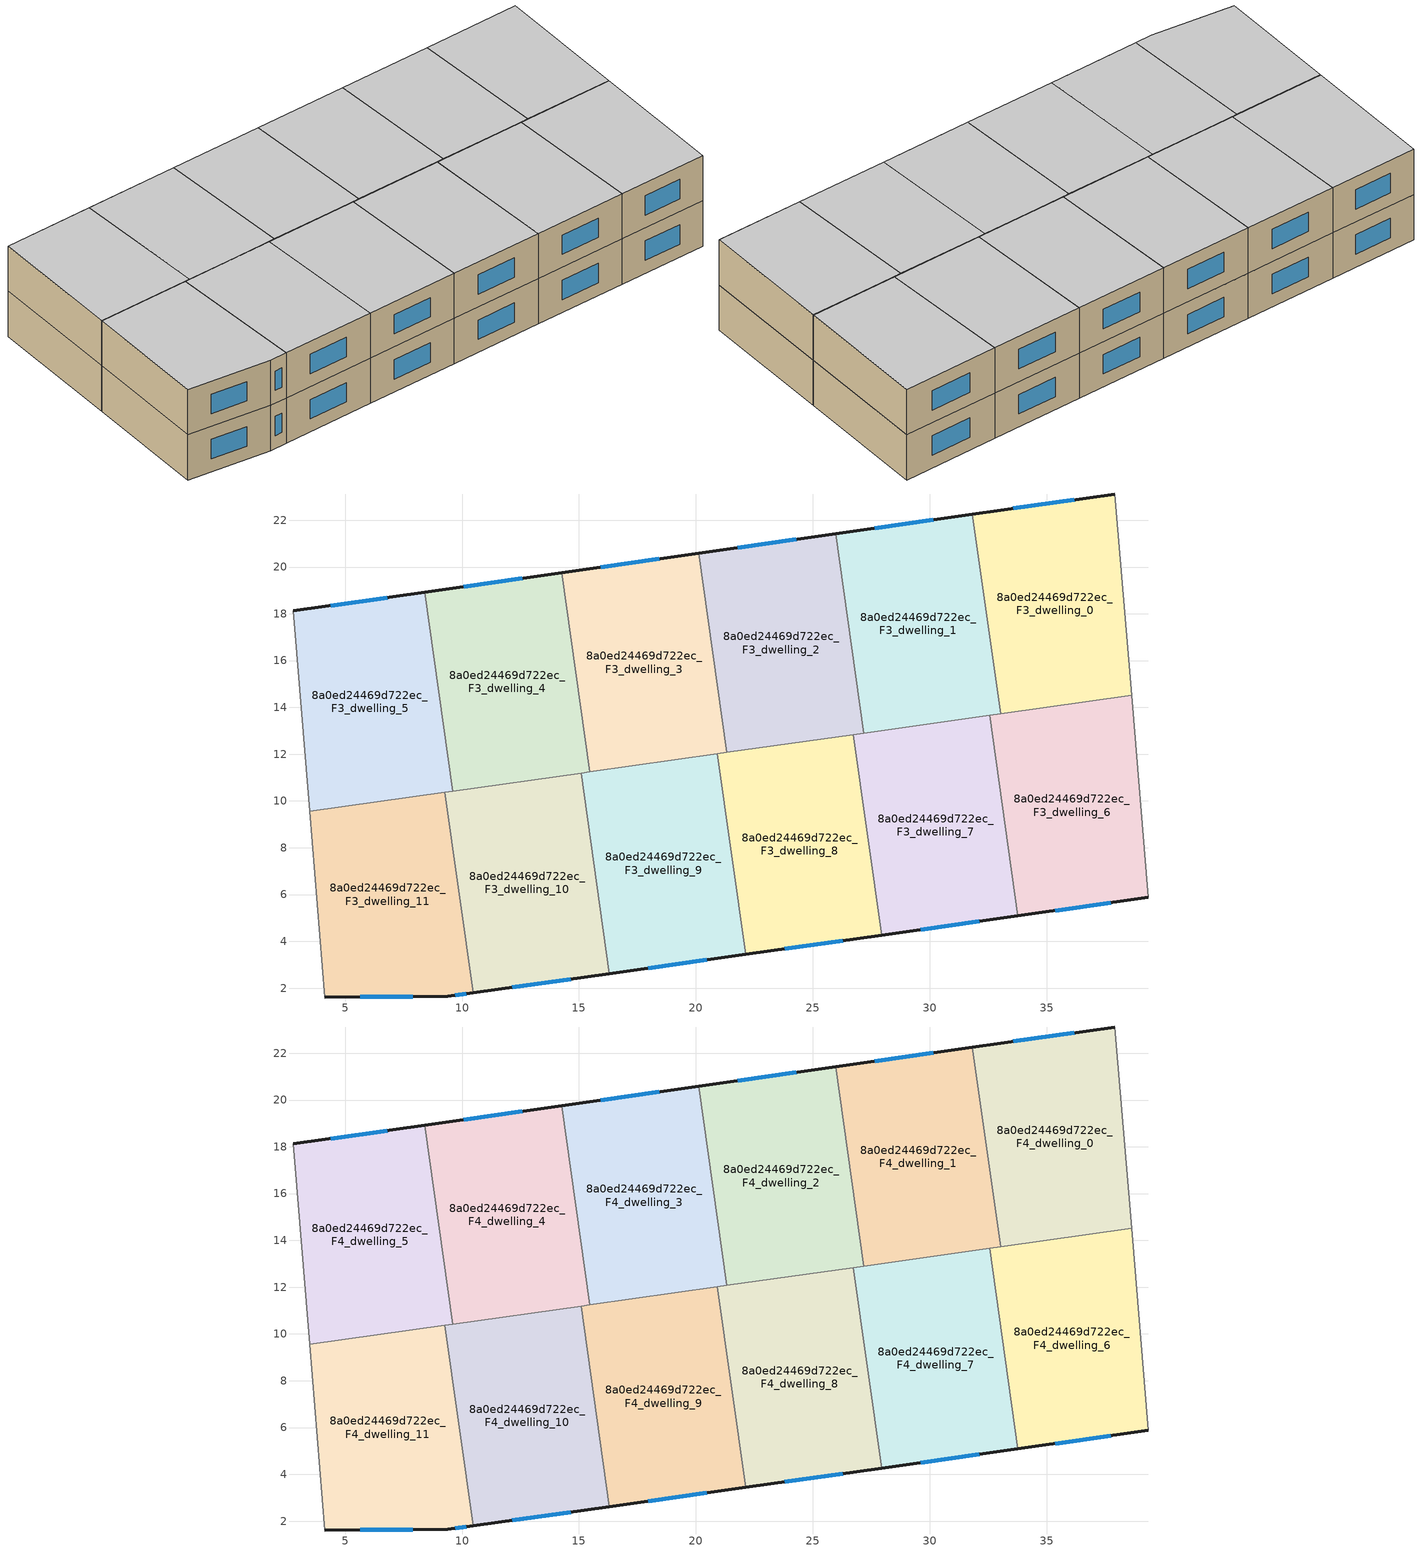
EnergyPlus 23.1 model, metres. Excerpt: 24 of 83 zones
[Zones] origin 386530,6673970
8a0ed24469d722ec_F3_dwelling_0
 floor to 8a0ed24469d722ec_F2_dwelling_0 (EU_floor_Construction): 37.91,23.12 38.62,14.52 33.02,13.73 31.82,22.25 z9
 wall outside (EU_wall_Construction): 37.91,23.12 31.82,22.25 z9:12
 wall adiabatic (EU_wall_Construction): 38.62,14.52 37.91,23.12 z9:12
 wall to 8a0ed24469d722ec_F3_dwelling_1 (EU_wall_Construction): 31.82,22.25 33.02,13.73 z9:12
 wall to 8a0ed24469d722ec_F3_dwelling_6 (EU_wall_Construction): 33.02,13.73 38.62,14.52 z9:12
 window (EU_Window_Construction): 36.17,22.87 33.56,22.5 z9.86:11.14
8a0ed24469d722ec_F3_dwelling_1
 floor to 8a0ed24469d722ec_F2_dwelling_1 (EU_floor_Construction): 31.82,22.25 33.02,13.73 27.17,12.9 25.97,21.42 z9
 wall outside (EU_wall_Construction): 31.82,22.25 25.97,21.42 z9:12
 wall to 8a0ed24469d722ec_F3_dwelling_2 (EU_wall_Construction): 25.97,21.42 27.17,12.9 z9:12
 wall to 8a0ed24469d722ec_F3_dwelling_7 (EU_wall_Construction): 27.17,12.9 32.55,13.66 z9:12
 wall to 8a0ed24469d722ec_F3_dwelling_6 (EU_wall_Construction): 32.55,13.66 33.02,13.73 z9:12
 window (EU_Window_Construction): 30.14,22.02 27.64,21.66 z9.86:11.14
8a0ed24469d722ec_F3_dwelling_10
 floor to 8a0ed24469d722ec_F2_dwelling_10 (EU_floor_Construction): 15.09,11.19 16.3,2.62 10.48,1.8 9.27,10.37 z9
 wall outside (EU_wall_Construction): 10.48,1.8 16.3,2.62 z9:12
 wall to 8a0ed24469d722ec_F3_dwelling_9 (EU_wall_Construction): 16.3,2.62 15.09,11.19 z9:12
 wall to 8a0ed24469d722ec_F3_dwelling_11 (EU_wall_Construction): 9.27,10.37 10.48,1.8 z9:12
 wall to 8a0ed24469d722ec_F3_dwelling_4 (EU_wall_Construction): 15.09,11.19 9.6,10.41 z9:12
 wall to 8a0ed24469d722ec_F3_dwelling_5 (EU_wall_Construction): 9.6,10.41 9.27,10.37 z9:12
 window (EU_Window_Construction): 12.15,2.03 14.64,2.39 z9.86:11.14
8a0ed24469d722ec_F3_dwelling_11
 floor to 8a0ed24469d722ec_F2_dwelling_11 (EU_floor_Construction): 9.27,10.37 10.48,1.8 9.4,1.64 4.14,1.62 3.49,9.55 z9
 wall outside (EU_wall_Construction): 4.14,1.62 9.4,1.64 10.48,1.8 z9:12
 wall adiabatic (EU_wall_Construction): 3.49,9.55 4.14,1.62 z9:12
 wall to 8a0ed24469d722ec_F3_dwelling_5 (EU_wall_Construction): 9.27,10.37 3.49,9.55 z9:12
 window (EU_Window_Construction): 9.71,1.69 10.17,1.75 / 5.64,1.63 7.9,1.64 z9.86:11.14
8a0ed24469d722ec_F3_dwelling_2
 floor to 8a0ed24469d722ec_F2_dwelling_2 (EU_floor_Construction): 25.97,21.42 27.17,12.9 21.32,12.07 20.11,20.59 z9
 wall outside (EU_wall_Construction): 25.97,21.42 20.11,20.59 z9:12
 wall to 8a0ed24469d722ec_F3_dwelling_3 (EU_wall_Construction): 20.11,20.59 21.32,12.07 z9:12
 wall to 8a0ed24469d722ec_F3_dwelling_8 (EU_wall_Construction): 21.32,12.07 26.73,12.84 z9:12
 wall to 8a0ed24469d722ec_F3_dwelling_7 (EU_wall_Construction): 26.73,12.84 27.17,12.9 z9:12
 window (EU_Window_Construction): 24.29,21.18 21.79,20.83 z9.86:11.14
8a0ed24469d722ec_F3_dwelling_3
 floor to 8a0ed24469d722ec_F2_dwelling_3 (EU_floor_Construction): 20.11,20.59 21.32,12.07 15.46,11.24 14.26,19.76 z9
 wall outside (EU_wall_Construction): 20.11,20.59 14.26,19.76 z9:12
 wall to 8a0ed24469d722ec_F3_dwelling_4 (EU_wall_Construction): 14.26,19.76 15.46,11.24 z9:12
 wall to 8a0ed24469d722ec_F3_dwelling_9 (EU_wall_Construction): 15.46,11.24 20.91,12.01 z9:12
 wall to 8a0ed24469d722ec_F3_dwelling_8 (EU_wall_Construction): 20.91,12.01 21.32,12.07 z9:12
 window (EU_Window_Construction): 18.44,20.35 15.93,20 z9.86:11.14
8a0ed24469d722ec_F3_dwelling_4
 floor to 8a0ed24469d722ec_F2_dwelling_4 (EU_floor_Construction): 14.26,19.76 15.46,11.24 9.6,10.42 8.4,18.92 z9
 wall outside (EU_wall_Construction): 14.26,19.76 8.4,18.92 z9:12
 wall to 8a0ed24469d722ec_F3_dwelling_5 (EU_wall_Construction): 8.4,18.92 9.6,10.42 z9:12
 wall to 8a0ed24469d722ec_F3_dwelling_9 (EU_wall_Construction): 15.09,11.19 15.46,11.24 z9:12
 window (EU_Window_Construction): 12.58,19.52 10.07,19.16 z9.86:11.14
8a0ed24469d722ec_F3_dwelling_5
 floor to 8a0ed24469d722ec_F2_dwelling_5 (EU_floor_Construction): 8.4,18.92 9.6,10.42 3.49,9.55 2.79,18.12 z9
 wall outside (EU_wall_Construction): 8.4,18.92 2.79,18.12 z9:12
 wall adiabatic (EU_wall_Construction): 2.79,18.12 3.49,9.55 z9:12
 window (EU_Window_Construction): 6.8,18.7 4.39,18.35 z9.86:11.14
8a0ed24469d722ec_F3_dwelling_6
 floor to 8a0ed24469d722ec_F2_dwelling_6 (EU_floor_Construction): 38.62,14.52 39.33,5.88 33.76,5.09 32.55,13.66 z9
 wall outside (EU_wall_Construction): 33.76,5.09 39.33,5.88 z9:12
 wall adiabatic (EU_wall_Construction): 39.33,5.88 38.62,14.52 z9:12
 wall to 8a0ed24469d722ec_F3_dwelling_7 (EU_wall_Construction): 32.55,13.66 33.76,5.09 z9:12
 window (EU_Window_Construction): 35.35,5.32 37.74,5.65 z9.86:11.14
8a0ed24469d722ec_F3_dwelling_7
 floor to 8a0ed24469d722ec_F2_dwelling_7 (EU_floor_Construction): 32.55,13.66 33.76,5.09 27.94,4.27 26.73,12.84 z9
 wall outside (EU_wall_Construction): 27.94,4.27 33.76,5.09 z9:12
 wall to 8a0ed24469d722ec_F3_dwelling_8 (EU_wall_Construction): 26.73,12.84 27.94,4.27 z9:12
 window (EU_Window_Construction): 29.6,4.5 32.1,4.85 z9.86:11.14
8a0ed24469d722ec_F3_dwelling_8
 floor to 8a0ed24469d722ec_F2_dwelling_8 (EU_floor_Construction): 26.73,12.84 27.94,4.27 22.12,3.44 20.91,12.01 z9
 wall outside (EU_wall_Construction): 22.12,3.44 27.94,4.27 z9:12
 wall to 8a0ed24469d722ec_F3_dwelling_9 (EU_wall_Construction): 20.91,12.01 22.12,3.44 z9:12
 window (EU_Window_Construction): 23.79,3.68 26.28,4.03 z9.86:11.14
8a0ed24469d722ec_F3_dwelling_9
 floor to 8a0ed24469d722ec_F2_dwelling_9 (EU_floor_Construction): 20.91,12.01 22.12,3.44 16.3,2.62 15.09,11.19 z9
 wall outside (EU_wall_Construction): 16.3,2.62 22.12,3.44 z9:12
 window (EU_Window_Construction): 17.97,2.86 20.46,3.21 z9.86:11.14
8a0ed24469d722ec_F4_dwelling_0
 floor to 8a0ed24469d722ec_F3_dwelling_0 (EU_floor_Construction): 37.91,23.12 38.62,14.52 33.02,13.73 31.82,22.25 z12
 wall outside (EU_wall_Construction): 37.91,23.12 31.82,22.25 z12:15
 wall adiabatic (EU_wall_Construction): 38.62,14.52 37.91,23.12 z12:15
 wall to 8a0ed24469d722ec_F4_dwelling_1 (EU_wall_Construction): 31.82,22.25 33.02,13.73 z12:15
 wall to 8a0ed24469d722ec_F4_dwelling_6 (EU_wall_Construction): 33.02,13.73 38.62,14.52 z12:15
 window (EU_Window_Construction): 36.17,22.87 33.56,22.5 z12.86:14.14
 ceiling to 8a0ed24469d722ec_F5_dwelling_0 (EU_floor_Construction): 38.62,14.52 37.91,23.12 31.82,22.25 33.02,13.73 z15
8a0ed24469d722ec_F4_dwelling_1
 floor to 8a0ed24469d722ec_F3_dwelling_1 (EU_floor_Construction): 31.82,22.25 33.02,13.73 27.17,12.9 25.97,21.42 z12
 wall outside (EU_wall_Construction): 31.82,22.25 25.97,21.42 z12:15
 wall to 8a0ed24469d722ec_F4_dwelling_2 (EU_wall_Construction): 25.97,21.42 27.17,12.9 z12:15
 wall to 8a0ed24469d722ec_F4_dwelling_7 (EU_wall_Construction): 27.17,12.9 32.55,13.66 z12:15
 wall to 8a0ed24469d722ec_F4_dwelling_6 (EU_wall_Construction): 32.55,13.66 33.02,13.73 z12:15
 window (EU_Window_Construction): 30.14,22.02 27.64,21.66 z12.86:14.14
 ceiling to 8a0ed24469d722ec_F5_dwelling_1 (EU_floor_Construction): 33.02,13.73 31.82,22.25 25.97,21.42 27.17,12.9 z15
8a0ed24469d722ec_F4_dwelling_10
 floor to 8a0ed24469d722ec_F3_dwelling_10 (EU_floor_Construction): 15.09,11.19 16.3,2.62 10.48,1.8 9.27,10.37 z12
 wall outside (EU_wall_Construction): 10.48,1.8 16.3,2.62 z12:15
 wall to 8a0ed24469d722ec_F4_dwelling_9 (EU_wall_Construction): 16.3,2.62 15.09,11.19 z12:15
 wall to 8a0ed24469d722ec_F4_dwelling_11 (EU_wall_Construction): 9.27,10.37 10.48,1.8 z12:15
 wall to 8a0ed24469d722ec_F4_dwelling_4 (EU_wall_Construction): 15.09,11.19 9.6,10.41 z12:15
 wall to 8a0ed24469d722ec_F4_dwelling_5 (EU_wall_Construction): 9.6,10.41 9.27,10.37 z12:15
 window (EU_Window_Construction): 12.15,2.03 14.64,2.39 z12.86:14.14
 ceiling to 8a0ed24469d722ec_F5_dwelling_10 (EU_floor_Construction): 16.3,2.62 15.09,11.19 9.27,10.37 10.48,1.8 z15
8a0ed24469d722ec_F4_dwelling_11
 floor to 8a0ed24469d722ec_F3_dwelling_11 (EU_floor_Construction): 9.27,10.37 10.48,1.8 9.4,1.64 4.14,1.62 3.49,9.55 z12
 wall outside (EU_wall_Construction): 4.14,1.62 9.4,1.64 10.48,1.8 z12:15
 wall adiabatic (EU_wall_Construction): 3.49,9.55 4.14,1.62 z12:15
 wall to 8a0ed24469d722ec_F4_dwelling_5 (EU_wall_Construction): 9.27,10.37 3.49,9.55 z12:15
 window (EU_Window_Construction): 9.71,1.69 10.17,1.75 / 5.64,1.63 7.9,1.64 z12.86:14.14
 ceiling to 8a0ed24469d722ec_F5_dwelling_11 (EU_floor_Construction): 10.48,1.8 9.27,10.37 3.49,9.55 4.14,1.62 9.4,1.64 z15
8a0ed24469d722ec_F4_dwelling_2
 floor to 8a0ed24469d722ec_F3_dwelling_2 (EU_floor_Construction): 25.97,21.42 27.17,12.9 21.32,12.07 20.11,20.59 z12
 wall outside (EU_wall_Construction): 25.97,21.42 20.11,20.59 z12:15
 wall to 8a0ed24469d722ec_F4_dwelling_3 (EU_wall_Construction): 20.11,20.59 21.32,12.07 z12:15
 wall to 8a0ed24469d722ec_F4_dwelling_8 (EU_wall_Construction): 21.32,12.07 26.73,12.84 z12:15
 wall to 8a0ed24469d722ec_F4_dwelling_7 (EU_wall_Construction): 26.73,12.84 27.17,12.9 z12:15
 window (EU_Window_Construction): 24.29,21.18 21.79,20.83 z12.86:14.14
 ceiling to 8a0ed24469d722ec_F5_dwelling_2 (EU_floor_Construction): 27.17,12.9 25.97,21.42 20.11,20.59 21.32,12.07 z15
8a0ed24469d722ec_F4_dwelling_3
 floor to 8a0ed24469d722ec_F3_dwelling_3 (EU_floor_Construction): 20.11,20.59 21.32,12.07 15.46,11.24 14.26,19.76 z12
 wall outside (EU_wall_Construction): 20.11,20.59 14.26,19.76 z12:15
 wall to 8a0ed24469d722ec_F4_dwelling_4 (EU_wall_Construction): 14.26,19.76 15.46,11.24 z12:15
 wall to 8a0ed24469d722ec_F4_dwelling_9 (EU_wall_Construction): 15.46,11.24 20.91,12.01 z12:15
 wall to 8a0ed24469d722ec_F4_dwelling_8 (EU_wall_Construction): 20.91,12.01 21.32,12.07 z12:15
 window (EU_Window_Construction): 18.44,20.35 15.93,20 z12.86:14.14
 ceiling to 8a0ed24469d722ec_F5_dwelling_3 (EU_floor_Construction): 21.32,12.07 20.11,20.59 14.26,19.76 15.46,11.24 z15
8a0ed24469d722ec_F4_dwelling_4
 floor to 8a0ed24469d722ec_F3_dwelling_4 (EU_floor_Construction): 14.26,19.76 15.46,11.24 9.6,10.42 8.4,18.92 z12
 wall outside (EU_wall_Construction): 14.26,19.76 8.4,18.92 z12:15
 wall to 8a0ed24469d722ec_F4_dwelling_5 (EU_wall_Construction): 8.4,18.92 9.6,10.42 z12:15
 wall to 8a0ed24469d722ec_F4_dwelling_9 (EU_wall_Construction): 15.09,11.19 15.46,11.24 z12:15
 window (EU_Window_Construction): 12.58,19.52 10.07,19.16 z12.86:14.14
 ceiling to 8a0ed24469d722ec_F5_dwelling_4 (EU_floor_Construction): 15.46,11.24 14.26,19.76 8.4,18.92 9.6,10.42 z15
8a0ed24469d722ec_F4_dwelling_5
 floor to 8a0ed24469d722ec_F3_dwelling_5 (EU_floor_Construction): 8.4,18.92 9.6,10.42 3.49,9.55 2.79,18.12 z12
 wall outside (EU_wall_Construction): 8.4,18.92 2.79,18.12 z12:15
 wall adiabatic (EU_wall_Construction): 2.79,18.12 3.49,9.55 z12:15
 window (EU_Window_Construction): 6.8,18.7 4.39,18.35 z12.86:14.14
 ceiling to 8a0ed24469d722ec_F5_dwelling_5 (EU_floor_Construction): 9.6,10.42 8.4,18.92 2.79,18.12 3.49,9.55 z15
8a0ed24469d722ec_F4_dwelling_6
 floor to 8a0ed24469d722ec_F3_dwelling_6 (EU_floor_Construction): 38.62,14.52 39.33,5.88 33.76,5.09 32.55,13.66 z12
 wall outside (EU_wall_Construction): 33.76,5.09 39.33,5.88 z12:15
 wall adiabatic (EU_wall_Construction): 39.33,5.88 38.62,14.52 z12:15
 wall to 8a0ed24469d722ec_F4_dwelling_7 (EU_wall_Construction): 32.55,13.66 33.76,5.09 z12:15
 window (EU_Window_Construction): 35.35,5.32 37.74,5.65 z12.86:14.14
 ceiling to 8a0ed24469d722ec_F5_dwelling_6 (EU_floor_Construction): 39.33,5.88 38.62,14.52 32.55,13.66 33.76,5.09 z15
8a0ed24469d722ec_F4_dwelling_7
 floor to 8a0ed24469d722ec_F3_dwelling_7 (EU_floor_Construction): 32.55,13.66 33.76,5.09 27.94,4.27 26.73,12.84 z12
 wall outside (EU_wall_Construction): 27.94,4.27 33.76,5.09 z12:15
 wall to 8a0ed24469d722ec_F4_dwelling_8 (EU_wall_Construction): 26.73,12.84 27.94,4.27 z12:15
 window (EU_Window_Construction): 29.6,4.5 32.1,4.85 z12.86:14.14
 ceiling to 8a0ed24469d722ec_F5_dwelling_7 (EU_floor_Construction): 33.76,5.09 32.55,13.66 26.73,12.84 27.94,4.27 z15
8a0ed24469d722ec_F4_dwelling_8
 floor to 8a0ed24469d722ec_F3_dwelling_8 (EU_floor_Construction): 26.73,12.84 27.94,4.27 22.12,3.44 20.91,12.01 z12
 wall outside (EU_wall_Construction): 22.12,3.44 27.94,4.27 z12:15
 wall to 8a0ed24469d722ec_F4_dwelling_9 (EU_wall_Construction): 20.91,12.01 22.12,3.44 z12:15
 window (EU_Window_Construction): 23.79,3.68 26.28,4.03 z12.86:14.14
 ceiling to 8a0ed24469d722ec_F5_dwelling_8 (EU_floor_Construction): 27.94,4.27 26.73,12.84 20.91,12.01 22.12,3.44 z15
8a0ed24469d722ec_F4_dwelling_9
 floor to 8a0ed24469d722ec_F3_dwelling_9 (EU_floor_Construction): 20.91,12.01 22.12,3.44 16.3,2.62 15.09,11.19 z12
 wall outside (EU_wall_Construction): 16.3,2.62 22.12,3.44 z12:15
 window (EU_Window_Construction): 17.97,2.86 20.46,3.21 z12.86:14.14
 ceiling to 8a0ed24469d722ec_F5_dwelling_9 (EU_floor_Construction): 22.12,3.44 20.91,12.01 15.09,11.19 16.3,2.62 z15
[Building]
EU S2 Campaign: North Axis=0; Terrain=City; Solar Distribution=FullExterior
[Site:Location]
Helsinki-Vantaa.AP: Latitude=60.317; Longitude=24.963; Time Zone=2; Elevation=54.6
[SizingPeriod:WeatherFileDays]
AnnualSizingPeriod: Begin Month=1; Begin Day of Month=1; End Month=12; End Day of Month=31; Day of Week for Start Day=Monday; Use Weather File Daylight Saving Period=No; Use Weather File Rain and Snow Indicators=No
[MATERIAL]
EU_InternalMass_Material: Roughness=MediumRough; Thickness=0.1; Conductivity=1; Density=1800; Specific Heat=900; Thermal Absorptance=0.9; Solar Absorptance=0.7; Visible Absorptance=0.7
[MATERIAL:NOMASS] Roughness=MediumRough; Thermal Absorptance=0.9; Solar Absorptance=0.7; Visible Absorptance=0.7
Name | Thermal Resistance
EU_wall_NoMass | 1.10183
EU_floor_NoMass | 1.70606
[WINDOWMATERIAL:SIMPLEGLAZINGSYSTEM]
EU_Window_SimpleGlazing: UFactor=3.11035; Solar Heat Gain Coefficient=0.8; Visible Transmittance=0.8
[CONSTRUCTION]
EU_wall_Construction: EU_wall_NoMass
EU_floor_Construction: EU_floor_NoMass
EU_Window_Construction: EU_Window_SimpleGlazing
EU_InternalMass_Construction: EU_InternalMass_Material
[ZONE] Type=1; Multiplier=1; Ceiling Height=autocalculate; Floor Area=autocalculate; Part of Total Floor Area=Yes
Name | Volume
8a0ed24469d722ec_F3_dwelling_0; 8a0ed24469d722ec_F4_dwelling_0 | 152.583
8a0ed24469d722ec_F3_dwelling_1; 8a0ed24469d722ec_F4_dwelling_1 | 152.602
8a0ed24469d722ec_F3_dwelling_10; 8a0ed24469d722ec_F4_dwelling_10 | 152.607
8a0ed24469d722ec_F3_dwelling_11; 8a0ed24469d722ec_F4_dwelling_11; 8a0ed24469d722ec_F3_dwelling_8; 8a0ed24469d722ec_F4_dwelling_8 | 152.599
8a0ed24469d722ec_F3_dwelling_2; 8a0ed24469d722ec_F4_dwelling_2 | 152.61
8a0ed24469d722ec_F3_dwelling_3; 8a0ed24469d722ec_F4_dwelling_3 | 152.615
8a0ed24469d722ec_F3_dwelling_4; 8a0ed24469d722ec_F4_dwelling_4; 8a0ed24469d722ec_F3_dwelling_5; 8a0ed24469d722ec_F4_dwelling_5 | 152.591
8a0ed24469d722ec_F3_dwelling_6; 8a0ed24469d722ec_F4_dwelling_6 | 152.606
8a0ed24469d722ec_F3_dwelling_7; 8a0ed24469d722ec_F4_dwelling_7 | 152.625
8a0ed24469d722ec_F3_dwelling_9; 8a0ed24469d722ec_F4_dwelling_9 | 152.613
[INTERNALMASS] Construction=EU_InternalMass_Construction
Name | Zone or ZoneList | Surface Area
8a0ed24469d722ec_F3_dwelling_0_EU_InternalMass | 8a0ed24469d722ec_F3_dwelling_0 | 50.8605
8a0ed24469d722ec_F3_dwelling_1_EU_InternalMass | 8a0ed24469d722ec_F3_dwelling_1 | 50.8676
8a0ed24469d722ec_F3_dwelling_2_EU_InternalMass | 8a0ed24469d722ec_F3_dwelling_2 | 50.87
8a0ed24469d722ec_F3_dwelling_3_EU_InternalMass | 8a0ed24469d722ec_F3_dwelling_3 | 50.8714
8a0ed24469d722ec_F3_dwelling_4_EU_InternalMass | 8a0ed24469d722ec_F3_dwelling_4 | 50.8641
8a0ed24469d722ec_F3_dwelling_5_EU_InternalMass | 8a0ed24469d722ec_F3_dwelling_5 | 50.864
8a0ed24469d722ec_F3_dwelling_6_EU_InternalMass | 8a0ed24469d722ec_F3_dwelling_6 | 50.8689
8a0ed24469d722ec_F3_dwelling_7_EU_InternalMass | 8a0ed24469d722ec_F3_dwelling_7 | 50.8749
8a0ed24469d722ec_F3_dwelling_8_EU_InternalMass | 8a0ed24469d722ec_F3_dwelling_8 | 50.8663
8a0ed24469d722ec_F3_dwelling_9_EU_InternalMass | 8a0ed24469d722ec_F3_dwelling_9 | 50.8714
8a0ed24469d722ec_F3_dwelling_10_EU_InternalMass | 8a0ed24469d722ec_F3_dwelling_10 | 50.8691
8a0ed24469d722ec_F3_dwelling_11_EU_InternalMass | 8a0ed24469d722ec_F3_dwelling_11 | 50.8664
8a0ed24469d722ec_F4_dwelling_0_EU_InternalMass | 8a0ed24469d722ec_F4_dwelling_0 | 50.8605
8a0ed24469d722ec_F4_dwelling_1_EU_InternalMass | 8a0ed24469d722ec_F4_dwelling_1 | 50.8676
8a0ed24469d722ec_F4_dwelling_2_EU_InternalMass | 8a0ed24469d722ec_F4_dwelling_2 | 50.87
8a0ed24469d722ec_F4_dwelling_3_EU_InternalMass | 8a0ed24469d722ec_F4_dwelling_3 | 50.8714
8a0ed24469d722ec_F4_dwelling_4_EU_InternalMass | 8a0ed24469d722ec_F4_dwelling_4 | 50.8641
8a0ed24469d722ec_F4_dwelling_5_EU_InternalMass | 8a0ed24469d722ec_F4_dwelling_5 | 50.864
8a0ed24469d722ec_F4_dwelling_6_EU_InternalMass | 8a0ed24469d722ec_F4_dwelling_6 | 50.8689
8a0ed24469d722ec_F4_dwelling_7_EU_InternalMass | 8a0ed24469d722ec_F4_dwelling_7 | 50.8749
8a0ed24469d722ec_F4_dwelling_8_EU_InternalMass | 8a0ed24469d722ec_F4_dwelling_8 | 50.8663
8a0ed24469d722ec_F4_dwelling_9_EU_InternalMass | 8a0ed24469d722ec_F4_dwelling_9 | 50.8714
8a0ed24469d722ec_F4_dwelling_10_EU_InternalMass | 8a0ed24469d722ec_F4_dwelling_10 | 50.8691
8a0ed24469d722ec_F4_dwelling_11_EU_InternalMass | 8a0ed24469d722ec_F4_dwelling_11 | 50.8664
[OTHEREQUIPMENT] Fuel Type=Electricity; Design Level Calculation Method=Watts/Area; Power per Zone Floor Area=1; Fraction Latent=0; Fraction Radiant=0; Fraction Lost=0; Carbon Dioxide Generation Rate=0; EndUse Subcategory=EU_Step8_InternalGains
Name | Zone or ZoneList or Space or SpaceList | Schedule
EU_Step8_InternalGain_8a0ed24469d722ec_F3_dwelling_0_f000 | 8a0ed24469d722ec_F3_dwelling_0 | EU_Step8_GainSchedule_8a0ed24469d722ec_F3_dwelling_0_f000
EU_Step8_InternalGain_8a0ed24469d722ec_F3_dwelling_1_f000 | 8a0ed24469d722ec_F3_dwelling_1 | EU_Step8_GainSchedule_8a0ed24469d722ec_F3_dwelling_1_f000
EU_Step8_InternalGain_8a0ed24469d722ec_F3_dwelling_2_f000 | 8a0ed24469d722ec_F3_dwelling_2 | EU_Step8_GainSchedule_8a0ed24469d722ec_F3_dwelling_2_f000
EU_Step8_InternalGain_8a0ed24469d722ec_F3_dwelling_3_f000 | 8a0ed24469d722ec_F3_dwelling_3 | EU_Step8_GainSchedule_8a0ed24469d722ec_F3_dwelling_3_f000
EU_Step8_InternalGain_8a0ed24469d722ec_F3_dwelling_4_f000 | 8a0ed24469d722ec_F3_dwelling_4 | EU_Step8_GainSchedule_8a0ed24469d722ec_F3_dwelling_4_f000
EU_Step8_InternalGain_8a0ed24469d722ec_F3_dwelling_5_f000 | 8a0ed24469d722ec_F3_dwelling_5 | EU_Step8_GainSchedule_8a0ed24469d722ec_F3_dwelling_5_f000
EU_Step8_InternalGain_8a0ed24469d722ec_F3_dwelling_6_f000 | 8a0ed24469d722ec_F3_dwelling_6 | EU_Step8_GainSchedule_8a0ed24469d722ec_F3_dwelling_6_f000
EU_Step8_InternalGain_8a0ed24469d722ec_F3_dwelling_7_f000 | 8a0ed24469d722ec_F3_dwelling_7 | EU_Step8_GainSchedule_8a0ed24469d722ec_F3_dwelling_7_f000
EU_Step8_InternalGain_8a0ed24469d722ec_F3_dwelling_8_f000 | 8a0ed24469d722ec_F3_dwelling_8 | EU_Step8_GainSchedule_8a0ed24469d722ec_F3_dwelling_8_f000
EU_Step8_InternalGain_8a0ed24469d722ec_F3_dwelling_9_f000 | 8a0ed24469d722ec_F3_dwelling_9 | EU_Step8_GainSchedule_8a0ed24469d722ec_F3_dwelling_9_f000
EU_Step8_InternalGain_8a0ed24469d722ec_F3_dwelling_10_f000 | 8a0ed24469d722ec_F3_dwelling_10 | EU_Step8_GainSchedule_8a0ed24469d722ec_F3_dwelling_10_f000
EU_Step8_InternalGain_8a0ed24469d722ec_F3_dwelling_11_f000 | 8a0ed24469d722ec_F3_dwelling_11 | EU_Step8_GainSchedule_8a0ed24469d722ec_F3_dwelling_11_f000
EU_Step8_InternalGain_8a0ed24469d722ec_F4_dwelling_0_f000 | 8a0ed24469d722ec_F4_dwelling_0 | EU_Step8_GainSchedule_8a0ed24469d722ec_F4_dwelling_0_f000
EU_Step8_InternalGain_8a0ed24469d722ec_F4_dwelling_1_f000 | 8a0ed24469d722ec_F4_dwelling_1 | EU_Step8_GainSchedule_8a0ed24469d722ec_F4_dwelling_1_f000
EU_Step8_InternalGain_8a0ed24469d722ec_F4_dwelling_2_f000 | 8a0ed24469d722ec_F4_dwelling_2 | EU_Step8_GainSchedule_8a0ed24469d722ec_F4_dwelling_2_f000
EU_Step8_InternalGain_8a0ed24469d722ec_F4_dwelling_3_f000 | 8a0ed24469d722ec_F4_dwelling_3 | EU_Step8_GainSchedule_8a0ed24469d722ec_F4_dwelling_3_f000
EU_Step8_InternalGain_8a0ed24469d722ec_F4_dwelling_4_f000 | 8a0ed24469d722ec_F4_dwelling_4 | EU_Step8_GainSchedule_8a0ed24469d722ec_F4_dwelling_4_f000
EU_Step8_InternalGain_8a0ed24469d722ec_F4_dwelling_5_f000 | 8a0ed24469d722ec_F4_dwelling_5 | EU_Step8_GainSchedule_8a0ed24469d722ec_F4_dwelling_5_f000
EU_Step8_InternalGain_8a0ed24469d722ec_F4_dwelling_6_f000 | 8a0ed24469d722ec_F4_dwelling_6 | EU_Step8_GainSchedule_8a0ed24469d722ec_F4_dwelling_6_f000
EU_Step8_InternalGain_8a0ed24469d722ec_F4_dwelling_7_f000 | 8a0ed24469d722ec_F4_dwelling_7 | EU_Step8_GainSchedule_8a0ed24469d722ec_F4_dwelling_7_f000
EU_Step8_InternalGain_8a0ed24469d722ec_F4_dwelling_8_f000 | 8a0ed24469d722ec_F4_dwelling_8 | EU_Step8_GainSchedule_8a0ed24469d722ec_F4_dwelling_8_f000
EU_Step8_InternalGain_8a0ed24469d722ec_F4_dwelling_9_f000 | 8a0ed24469d722ec_F4_dwelling_9 | EU_Step8_GainSchedule_8a0ed24469d722ec_F4_dwelling_9_f000
EU_Step8_InternalGain_8a0ed24469d722ec_F4_dwelling_10_f000 | 8a0ed24469d722ec_F4_dwelling_10 | EU_Step8_GainSchedule_8a0ed24469d722ec_F4_dwelling_10_f000
EU_Step8_InternalGain_8a0ed24469d722ec_F4_dwelling_11_f000 | 8a0ed24469d722ec_F4_dwelling_11 | EU_Step8_GainSchedule_8a0ed24469d722ec_F4_dwelling_11_f000
[ZONEVENTILATION:DESIGNFLOWRATE] Schedule=EU_AlwaysOn; Design Flow Rate Calculation Method=AirChanges/Hour; Air Changes per Hour=0.756316; Ventilation Type=Natural; Fan Pressure Rise=0; Fan Total Efficiency=1; Constant Term Coefficient=1; Temperature Term Coefficient=0; Velocity Term Coefficient=0; Velocity Squared Term Coefficient=0; Minimum Indoor Temperature=-100; Maximum Indoor Temperature=100; Delta Temperature=-100; Minimum Outdoor Temperature=-100; Maximum Outdoor Temperature=100; Maximum Wind Speed=40
Name | Zone or ZoneList or Space or SpaceList
EU_ConstantAir_8a0ed24469d722ec_F3_dwelling_0 | 8a0ed24469d722ec_F3_dwelling_0
EU_ConstantAir_8a0ed24469d722ec_F3_dwelling_1 | 8a0ed24469d722ec_F3_dwelling_1
EU_ConstantAir_8a0ed24469d722ec_F3_dwelling_2 | 8a0ed24469d722ec_F3_dwelling_2
EU_ConstantAir_8a0ed24469d722ec_F3_dwelling_3 | 8a0ed24469d722ec_F3_dwelling_3
EU_ConstantAir_8a0ed24469d722ec_F3_dwelling_4 | 8a0ed24469d722ec_F3_dwelling_4
EU_ConstantAir_8a0ed24469d722ec_F3_dwelling_5 | 8a0ed24469d722ec_F3_dwelling_5
EU_ConstantAir_8a0ed24469d722ec_F3_dwelling_6 | 8a0ed24469d722ec_F3_dwelling_6
EU_ConstantAir_8a0ed24469d722ec_F3_dwelling_7 | 8a0ed24469d722ec_F3_dwelling_7
EU_ConstantAir_8a0ed24469d722ec_F3_dwelling_8 | 8a0ed24469d722ec_F3_dwelling_8
EU_ConstantAir_8a0ed24469d722ec_F3_dwelling_9 | 8a0ed24469d722ec_F3_dwelling_9
EU_ConstantAir_8a0ed24469d722ec_F3_dwelling_10 | 8a0ed24469d722ec_F3_dwelling_10
EU_ConstantAir_8a0ed24469d722ec_F3_dwelling_11 | 8a0ed24469d722ec_F3_dwelling_11
EU_ConstantAir_8a0ed24469d722ec_F4_dwelling_0 | 8a0ed24469d722ec_F4_dwelling_0
EU_ConstantAir_8a0ed24469d722ec_F4_dwelling_1 | 8a0ed24469d722ec_F4_dwelling_1
EU_ConstantAir_8a0ed24469d722ec_F4_dwelling_2 | 8a0ed24469d722ec_F4_dwelling_2
EU_ConstantAir_8a0ed24469d722ec_F4_dwelling_3 | 8a0ed24469d722ec_F4_dwelling_3
EU_ConstantAir_8a0ed24469d722ec_F4_dwelling_4 | 8a0ed24469d722ec_F4_dwelling_4
EU_ConstantAir_8a0ed24469d722ec_F4_dwelling_5 | 8a0ed24469d722ec_F4_dwelling_5
EU_ConstantAir_8a0ed24469d722ec_F4_dwelling_6 | 8a0ed24469d722ec_F4_dwelling_6
EU_ConstantAir_8a0ed24469d722ec_F4_dwelling_7 | 8a0ed24469d722ec_F4_dwelling_7
EU_ConstantAir_8a0ed24469d722ec_F4_dwelling_8 | 8a0ed24469d722ec_F4_dwelling_8
EU_ConstantAir_8a0ed24469d722ec_F4_dwelling_9 | 8a0ed24469d722ec_F4_dwelling_9
EU_ConstantAir_8a0ed24469d722ec_F4_dwelling_10 | 8a0ed24469d722ec_F4_dwelling_10
EU_ConstantAir_8a0ed24469d722ec_F4_dwelling_11 | 8a0ed24469d722ec_F4_dwelling_11
[HVACTEMPLATE:THERMOSTAT] Constant Heating Setpoint=20; Constant Cooling Setpoint=50
EU_HeatOnly_8a0ed24469d722ec_F0_dwelling_0; EU_HeatOnly_8a0ed24469d722ec_F0_dwelling_1; EU_HeatOnly_8a0ed24469d722ec_F0_dwelling_2; EU_HeatOnly_8a0ed24469d722ec_F0_dwelling_3; EU_HeatOnly_8a0ed24469d722ec_F0_dwelling_4; EU_HeatOnly_8a0ed24469d722ec_F0_dwelling_5; EU_HeatOnly_8a0ed24469d722ec_F0_dwelling_6; EU_HeatOnly_8a0ed24469d722ec_F0_dwelling_7; EU_HeatOnly_8a0ed24469d722ec_F0_dwelling_8; EU_HeatOnly_8a0ed24469d722ec_F0_dwelling_9; EU_HeatOnly_8a0ed24469d722ec_F0_dwelling_10; EU_HeatOnly_8a0ed24469d722ec_F0_dwelling_11; EU_HeatOnly_8a0ed24469d722ec_F1_dwelling_0; EU_HeatOnly_8a0ed24469d722ec_F1_dwelling_1; EU_HeatOnly_8a0ed24469d722ec_F1_dwelling_2; EU_HeatOnly_8a0ed24469d722ec_F1_dwelling_3; EU_HeatOnly_8a0ed24469d722ec_F1_dwelling_4; EU_HeatOnly_8a0ed24469d722ec_F1_dwelling_5; EU_HeatOnly_8a0ed24469d722ec_F1_dwelling_6; EU_HeatOnly_8a0ed24469d722ec_F1_dwelling_7; EU_HeatOnly_8a0ed24469d722ec_F1_dwelling_8; EU_HeatOnly_8a0ed24469d722ec_F1_dwelling_9; EU_HeatOnly_8a0ed24469d722ec_F1_dwelling_10; EU_HeatOnly_8a0ed24469d722ec_F1_dwelling_11; EU_HeatOnly_8a0ed24469d722ec_F2_dwelling_0; EU_HeatOnly_8a0ed24469d722ec_F2_dwelling_1; EU_HeatOnly_8a0ed24469d722ec_F2_dwelling_2; EU_HeatOnly_8a0ed24469d722ec_F2_dwelling_3; EU_HeatOnly_8a0ed24469d722ec_F2_dwelling_4; EU_HeatOnly_8a0ed24469d722ec_F2_dwelling_5; EU_HeatOnly_8a0ed24469d722ec_F2_dwelling_6; EU_HeatOnly_8a0ed24469d722ec_F2_dwelling_7; EU_HeatOnly_8a0ed24469d722ec_F2_dwelling_8; EU_HeatOnly_8a0ed24469d722ec_F2_dwelling_9; EU_HeatOnly_8a0ed24469d722ec_F2_dwelling_10; EU_HeatOnly_8a0ed24469d722ec_F2_dwelling_11; EU_HeatOnly_8a0ed24469d722ec_F3_dwelling_0; EU_HeatOnly_8a0ed24469d722ec_F3_dwelling_1; EU_HeatOnly_8a0ed24469d722ec_F3_dwelling_2; EU_HeatOnly_8a0ed24469d722ec_F3_dwelling_3; EU_HeatOnly_8a0ed24469d722ec_F3_dwelling_4; EU_HeatOnly_8a0ed24469d722ec_F3_dwelling_5; EU_HeatOnly_8a0ed24469d722ec_F3_dwelling_6; EU_HeatOnly_8a0ed24469d722ec_F3_dwelling_7; EU_HeatOnly_8a0ed24469d722ec_F3_dwelling_8; EU_HeatOnly_8a0ed24469d722ec_F3_dwelling_9; EU_HeatOnly_8a0ed24469d722ec_F3_dwelling_10; EU_HeatOnly_8a0ed24469d722ec_F3_dwelling_11; EU_HeatOnly_8a0ed24469d722ec_F4_dwelling_0; EU_HeatOnly_8a0ed24469d722ec_F4_dwelling_1; EU_HeatOnly_8a0ed24469d722ec_F4_dwelling_2; EU_HeatOnly_8a0ed24469d722ec_F4_dwelling_3; EU_HeatOnly_8a0ed24469d722ec_F4_dwelling_4; EU_HeatOnly_8a0ed24469d722ec_F4_dwelling_5; EU_HeatOnly_8a0ed24469d722ec_F4_dwelling_6; EU_HeatOnly_8a0ed24469d722ec_F4_dwelling_7; EU_HeatOnly_8a0ed24469d722ec_F4_dwelling_8; EU_HeatOnly_8a0ed24469d722ec_F4_dwelling_9; EU_HeatOnly_8a0ed24469d722ec_F4_dwelling_10; EU_HeatOnly_8a0ed24469d722ec_F4_dwelling_11; EU_HeatOnly_8a0ed24469d722ec_F5_dwelling_0; EU_HeatOnly_8a0ed24469d722ec_F5_dwelling_1; EU_HeatOnly_8a0ed24469d722ec_F5_dwelling_2; EU_HeatOnly_8a0ed24469d722ec_F5_dwelling_3; EU_HeatOnly_8a0ed24469d722ec_F5_dwelling_4; EU_HeatOnly_8a0ed24469d722ec_F5_dwelling_5; EU_HeatOnly_8a0ed24469d722ec_F5_dwelling_6; EU_HeatOnly_8a0ed24469d722ec_F5_dwelling_7; EU_HeatOnly_8a0ed24469d722ec_F5_dwelling_8; EU_HeatOnly_8a0ed24469d722ec_F5_dwelling_9; EU_HeatOnly_8a0ed24469d722ec_F5_dwelling_10; EU_HeatOnly_8a0ed24469d722ec_F5_dwelling_11; EU_HeatOnly_8a0ed24469d722ec_F6_dwelling_0; EU_HeatOnly_8a0ed24469d722ec_F6_dwelling_1; EU_HeatOnly_8a0ed24469d722ec_F6_dwelling_2; EU_HeatOnly_8a0ed24469d722ec_F6_dwelling_3; EU_HeatOnly_8a0ed24469d722ec_F6_dwelling_4; EU_HeatOnly_8a0ed24469d722ec_F6_dwelling_5; EU_HeatOnly_8a0ed24469d722ec_F6_dwelling_6; EU_HeatOnly_8a0ed24469d722ec_F6_dwelling_7; EU_HeatOnly_8a0ed24469d722ec_F6_dwelling_8; EU_HeatOnly_8a0ed24469d722ec_F6_dwelling_9; EU_HeatOnly_8a0ed24469d722ec_F6_dwelling_10
[HVACTEMPLATE:ZONE:IDEALLOADSAIRSYSTEM] System Availability Schedule=EU_AlwaysOn; Maximum Heating Supply Air Temperature=50; Minimum Cooling Supply Air Temperature=13; Maximum Heating Supply Air Humidity Ratio=0.0156; Minimum Cooling Supply Air Humidity Ratio=0.0077; Heating Limit=NoLimit; Cooling Limit=NoLimit; Heating Availability Schedule=EU_AlwaysOn; Cooling Availability Schedule=EU_CoolingOff; Dehumidification Control Type=ConstantSensibleHeatRatio; Cooling Sensible Heat Ratio=0.7; Dehumidification Setpoint=60; Humidification Control Type=None; Humidification Setpoint=30; Outdoor Air Method=None; Outdoor Air Flow Rate per Person=0.00944; Outdoor Air Flow Rate per Zone Floor Area=0; Outdoor Air Flow Rate per Zone=0; Demand Controlled Ventilation Type=None; Outdoor Air Economizer Type=NoEconomizer; Heat Recovery Type=None; Sensible Heat Recovery Effectiveness=0.7; Latent Heat Recovery Effectiveness=0.65
Name | Template Thermostat
8a0ed24469d722ec_F3_dwelling_0 | EU_HeatOnly_8a0ed24469d722ec_F3_dwelling_0
8a0ed24469d722ec_F3_dwelling_1 | EU_HeatOnly_8a0ed24469d722ec_F3_dwelling_1
8a0ed24469d722ec_F3_dwelling_2 | EU_HeatOnly_8a0ed24469d722ec_F3_dwelling_2
8a0ed24469d722ec_F3_dwelling_3 | EU_HeatOnly_8a0ed24469d722ec_F3_dwelling_3
8a0ed24469d722ec_F3_dwelling_4 | EU_HeatOnly_8a0ed24469d722ec_F3_dwelling_4
8a0ed24469d722ec_F3_dwelling_5 | EU_HeatOnly_8a0ed24469d722ec_F3_dwelling_5
8a0ed24469d722ec_F3_dwelling_6 | EU_HeatOnly_8a0ed24469d722ec_F3_dwelling_6
8a0ed24469d722ec_F3_dwelling_7 | EU_HeatOnly_8a0ed24469d722ec_F3_dwelling_7
8a0ed24469d722ec_F3_dwelling_8 | EU_HeatOnly_8a0ed24469d722ec_F3_dwelling_8
8a0ed24469d722ec_F3_dwelling_9 | EU_HeatOnly_8a0ed24469d722ec_F3_dwelling_9
8a0ed24469d722ec_F3_dwelling_10 | EU_HeatOnly_8a0ed24469d722ec_F3_dwelling_10
8a0ed24469d722ec_F3_dwelling_11 | EU_HeatOnly_8a0ed24469d722ec_F3_dwelling_11
8a0ed24469d722ec_F4_dwelling_0 | EU_HeatOnly_8a0ed24469d722ec_F4_dwelling_0
8a0ed24469d722ec_F4_dwelling_1 | EU_HeatOnly_8a0ed24469d722ec_F4_dwelling_1
8a0ed24469d722ec_F4_dwelling_2 | EU_HeatOnly_8a0ed24469d722ec_F4_dwelling_2
8a0ed24469d722ec_F4_dwelling_3 | EU_HeatOnly_8a0ed24469d722ec_F4_dwelling_3
8a0ed24469d722ec_F4_dwelling_4 | EU_HeatOnly_8a0ed24469d722ec_F4_dwelling_4
8a0ed24469d722ec_F4_dwelling_5 | EU_HeatOnly_8a0ed24469d722ec_F4_dwelling_5
8a0ed24469d722ec_F4_dwelling_6 | EU_HeatOnly_8a0ed24469d722ec_F4_dwelling_6
8a0ed24469d722ec_F4_dwelling_7 | EU_HeatOnly_8a0ed24469d722ec_F4_dwelling_7
8a0ed24469d722ec_F4_dwelling_8 | EU_HeatOnly_8a0ed24469d722ec_F4_dwelling_8
8a0ed24469d722ec_F4_dwelling_9 | EU_HeatOnly_8a0ed24469d722ec_F4_dwelling_9
8a0ed24469d722ec_F4_dwelling_10 | EU_HeatOnly_8a0ed24469d722ec_F4_dwelling_10
8a0ed24469d722ec_F4_dwelling_11 | EU_HeatOnly_8a0ed24469d722ec_F4_dwelling_11
[SIZING:ZONE] Zone Cooling Design Supply Air Temperature Input Method=SupplyAirTemperature; Zone Cooling Design Supply Air Temperature=13; Zone Heating Design Supply Air Temperature Input Method=SupplyAirTemperature; Zone Heating Design Supply Air Temperature=50; Zone Cooling Design Supply Air Humidity Ratio=0.008; Zone Heating Design Supply Air Humidity Ratio=0.008; Cooling Design Air Flow Method=DesignDay; Cooling Design Air Flow Rate=0; Cooling Minimum Air Flow per Zone Floor Area=0.000762; Cooling Minimum Air Flow=0; Cooling Minimum Air Flow Fraction=0.2; Heating Design Air Flow Method=DesignDay; Heating Design Air Flow Rate=0; Heating Maximum Air Flow per Zone Floor Area=0.002032; Heating Maximum Air Flow=0.141576; Heating Maximum Air Flow Fraction=0.3; Account for Dedicated Outdoor Air System=No; Dedicated Outdoor Air System Control Strategy=NeutralSupplyAir; Dedicated Outdoor Air Low Setpoint Temperature for Design=autosize; Dedicated Outdoor Air High Setpoint Temperature for Design=autosize; Zone Load Sizing Method=Sensible Load Only No Latent Load; Zone Latent Cooling Design Supply Air Humidity Ratio Input Method=HumidityRatioDifference; Zone Cooling Design Supply Air Humidity Ratio Difference=0.005; Zone Latent Heating Design Supply Air Humidity Ratio Input Method=HumidityRatioDifference; Zone Humidification Design Supply Air Humidity Ratio Difference=0.005
8a0ed24469d722ec_F3_dwelling_0; 8a0ed24469d722ec_F3_dwelling_1; 8a0ed24469d722ec_F3_dwelling_2; 8a0ed24469d722ec_F3_dwelling_3; 8a0ed24469d722ec_F3_dwelling_4; 8a0ed24469d722ec_F3_dwelling_5; 8a0ed24469d722ec_F3_dwelling_6; 8a0ed24469d722ec_F3_dwelling_7; 8a0ed24469d722ec_F3_dwelling_8; 8a0ed24469d722ec_F3_dwelling_9; 8a0ed24469d722ec_F3_dwelling_10; 8a0ed24469d722ec_F3_dwelling_11; 8a0ed24469d722ec_F4_dwelling_0; 8a0ed24469d722ec_F4_dwelling_1; 8a0ed24469d722ec_F4_dwelling_2; 8a0ed24469d722ec_F4_dwelling_3; 8a0ed24469d722ec_F4_dwelling_4; 8a0ed24469d722ec_F4_dwelling_5; 8a0ed24469d722ec_F4_dwelling_6; 8a0ed24469d722ec_F4_dwelling_7; 8a0ed24469d722ec_F4_dwelling_8; 8a0ed24469d722ec_F4_dwelling_9; 8a0ed24469d722ec_F4_dwelling_10; 8a0ed24469d722ec_F4_dwelling_11
[SCHEDULE:CONSTANT]
Name | Hourly Value
EU_AlwaysOn | 1
EU_CoolingOff | 0
[SCHEDULE:FILE] Column Number=1; Rows to Skip at Top=0; Number of Hours of Data=8760; Column Separator=Comma; Interpolate to Timestep=No; Minutes per Item=60; Adjust Schedule for Daylight Savings=Yes
Name | File
EU_Step8_GainSchedule_8a0ed24469d722ec_F3_dwelling_0_f000 | ../../schedules/8a0ed24469d722ec/8a0ed24469d722ec_F3_dwelling_0_f000_gain.csv
EU_Step8_GainSchedule_8a0ed24469d722ec_F3_dwelling_1_f000 | ../../schedules/8a0ed24469d722ec/8a0ed24469d722ec_F3_dwelling_1_f000_gain.csv
EU_Step8_GainSchedule_8a0ed24469d722ec_F3_dwelling_2_f000 | ../../schedules/8a0ed24469d722ec/8a0ed24469d722ec_F3_dwelling_2_f000_gain.csv
EU_Step8_GainSchedule_8a0ed24469d722ec_F3_dwelling_3_f000 | ../../schedules/8a0ed24469d722ec/8a0ed24469d722ec_F3_dwelling_3_f000_gain.csv
EU_Step8_GainSchedule_8a0ed24469d722ec_F3_dwelling_4_f000 | ../../schedules/8a0ed24469d722ec/8a0ed24469d722ec_F3_dwelling_4_f000_gain.csv
EU_Step8_GainSchedule_8a0ed24469d722ec_F3_dwelling_5_f000 | ../../schedules/8a0ed24469d722ec/8a0ed24469d722ec_F3_dwelling_5_f000_gain.csv
EU_Step8_GainSchedule_8a0ed24469d722ec_F3_dwelling_6_f000 | ../../schedules/8a0ed24469d722ec/8a0ed24469d722ec_F3_dwelling_6_f000_gain.csv
EU_Step8_GainSchedule_8a0ed24469d722ec_F3_dwelling_7_f000 | ../../schedules/8a0ed24469d722ec/8a0ed24469d722ec_F3_dwelling_7_f000_gain.csv
EU_Step8_GainSchedule_8a0ed24469d722ec_F3_dwelling_8_f000 | ../../schedules/8a0ed24469d722ec/8a0ed24469d722ec_F3_dwelling_8_f000_gain.csv
EU_Step8_GainSchedule_8a0ed24469d722ec_F3_dwelling_9_f000 | ../../schedules/8a0ed24469d722ec/8a0ed24469d722ec_F3_dwelling_9_f000_gain.csv
EU_Step8_GainSchedule_8a0ed24469d722ec_F3_dwelling_10_f000 | ../../schedules/8a0ed24469d722ec/8a0ed24469d722ec_F3_dwelling_10_f000_gain.csv
EU_Step8_GainSchedule_8a0ed24469d722ec_F3_dwelling_11_f000 | ../../schedules/8a0ed24469d722ec/8a0ed24469d722ec_F3_dwelling_11_f000_gain.csv
EU_Step8_GainSchedule_8a0ed24469d722ec_F4_dwelling_0_f000 | ../../schedules/8a0ed24469d722ec/8a0ed24469d722ec_F4_dwelling_0_f000_gain.csv
EU_Step8_GainSchedule_8a0ed24469d722ec_F4_dwelling_1_f000 | ../../schedules/8a0ed24469d722ec/8a0ed24469d722ec_F4_dwelling_1_f000_gain.csv
EU_Step8_GainSchedule_8a0ed24469d722ec_F4_dwelling_2_f000 | ../../schedules/8a0ed24469d722ec/8a0ed24469d722ec_F4_dwelling_2_f000_gain.csv
EU_Step8_GainSchedule_8a0ed24469d722ec_F4_dwelling_3_f000 | ../../schedules/8a0ed24469d722ec/8a0ed24469d722ec_F4_dwelling_3_f000_gain.csv
EU_Step8_GainSchedule_8a0ed24469d722ec_F4_dwelling_4_f000 | ../../schedules/8a0ed24469d722ec/8a0ed24469d722ec_F4_dwelling_4_f000_gain.csv
EU_Step8_GainSchedule_8a0ed24469d722ec_F4_dwelling_5_f000 | ../../schedules/8a0ed24469d722ec/8a0ed24469d722ec_F4_dwelling_5_f000_gain.csv
EU_Step8_GainSchedule_8a0ed24469d722ec_F4_dwelling_6_f000 | ../../schedules/8a0ed24469d722ec/8a0ed24469d722ec_F4_dwelling_6_f000_gain.csv
EU_Step8_GainSchedule_8a0ed24469d722ec_F4_dwelling_7_f000 | ../../schedules/8a0ed24469d722ec/8a0ed24469d722ec_F4_dwelling_7_f000_gain.csv
EU_Step8_GainSchedule_8a0ed24469d722ec_F4_dwelling_8_f000 | ../../schedules/8a0ed24469d722ec/8a0ed24469d722ec_F4_dwelling_8_f000_gain.csv
EU_Step8_GainSchedule_8a0ed24469d722ec_F4_dwelling_9_f000 | ../../schedules/8a0ed24469d722ec/8a0ed24469d722ec_F4_dwelling_9_f000_gain.csv
EU_Step8_GainSchedule_8a0ed24469d722ec_F4_dwelling_10_f000 | ../../schedules/8a0ed24469d722ec/8a0ed24469d722ec_F4_dwelling_10_f000_gain.csv
EU_Step8_GainSchedule_8a0ed24469d722ec_F4_dwelling_11_f000 | ../../schedules/8a0ed24469d722ec/8a0ed24469d722ec_F4_dwelling_11_f000_gain.csv
